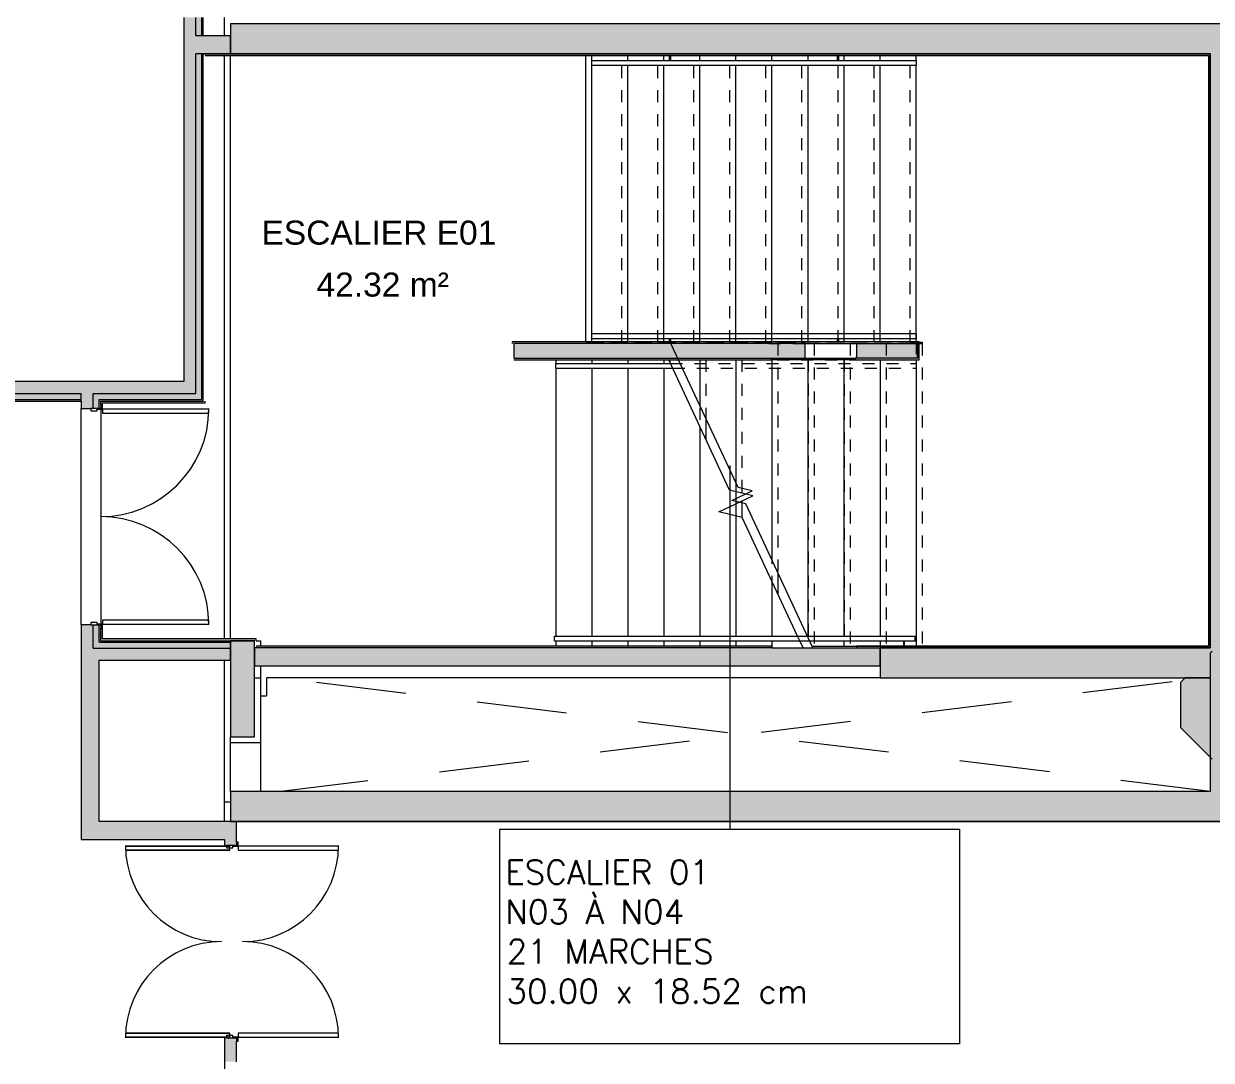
# Model space of a CAD drawing. Header units: metres. Extents: x -227.9 to -140, y 38 to 92.1.
# Drawn here: x -171.56 to -161.67, y 50.13 to 58.76 of the extents above; entities that cross this region are included whole.
import ezdxf

# ---------------------------------------------------------------- set-up
doc = ezdxf.new("R2010")
doc.units = ezdxf.units.M
for name, pattern in [('JIS_02_0.7', [1.35, 0.75, -0.6]), ('Overhead', [0.003969, 0.002381, -0.001587]), ('Overhead_2_', [0.003969, 0.002381, -0.001587])]:
    doc.linetypes.add(name, pattern=pattern)
for name, color, linetype, lineweight in [('A-AREA-IDEN', 7, 'Continuous', 9), ('A-DOOR', 7, 'Continuous', 5), ('A-FLOR', 7, 'Continuous', 5), ('A-FLOR-HRAL', 7, 'Continuous', 5), ('A-FLOR-HRAL-MBND', 7, 'Overhead', 5), ('A-WALL', 7, 'Continuous', 5), ('A-WALL-PATT', 7, 'Continuous', 13), ('I-WALL', 7, 'Continuous', 5), ('S-COLS', 7, 'Continuous', 5), ('S-STRS', 7, 'Continuous', 5), ('S-STRS-IDEN', 7, 'Continuous', 5), ('S-STRS-MBND', 7, 'Overhead', 5)]:
    doc.layers.add(name, color=color, linetype=linetype, lineweight=lineweight)
doc.layers.add('A-DETL', color=94, linetype='Continuous', lineweight=5, true_color=0x00a600)
doc.layers.add('A-DETL-MBND', color=9, linetype='Continuous', lineweight=5, true_color=0xc0c0c0)
doc.styles.add('Arial_1', font='arial.ttf', dxfattribs={"height": 0.2})
doc.styles.add('RomanS_B', font='', dxfattribs={"height": 0.2})
doc.styles.get('RomanS_B').set_extended_font_data('RomanS', bold=True)

msp = doc.modelspace()

# ---------------------------------------------------------------- hatches: boundary and pattern name
at = {"layer": 'A-WALL-PATT', "lineweight": 5, "true_color": 0xaaaaaa}
for points in [[(-161.6789, 58.5103), (-161.6789, 58.7603), (-169.8391, 58.7603), (-169.8391, 58.5103), (-161.8714, 58.5103)], [(-161.6789, 52.3648), (-161.4289, 52.3648), (-161.4289, 58.7603), (-161.6789, 58.7603), (-161.6789, 52.6045)], [(-161.6789, 53.3103), (-161.6789, 53.5603), (-164.4291, 53.5603), (-164.4291, 53.3103), (-161.8864, 53.3103)], [(-169.8391, 52.1146), (-161.4289, 52.1148), (-161.4289, 52.3648), (-169.8391, 52.3646)]]:
    msp.add_hatch(color=253, dxfattribs=at).paths.add_polyline_path(points)
at = {"layer": 'I-WALL', "true_color": 0xaaaaaa}
for points in [[(-170.1291, 55.6803), (-170.1291, 58.8135), (-170.2291, 58.8135), (-170.2291, 55.6803)], [(-170.0942, 58.5103), (-169.8389, 58.5103), (-169.8389, 58.6603), (-170.1291, 58.6603), (-170.1291, 58.5103)], [(-161.6939, 58.4953), (-161.6939, 58.5103), (-170.0661, 58.5103), (-170.0661, 58.4953), (-162.6937, 58.4953)], [(-161.6789, 53.5603), (-161.6789, 58.5103), (-161.6939, 58.5103), (-161.6939, 53.5603)], [(-164.103, 56.0953), (-164.103, 56.1103), (-167.4939, 56.1103), (-167.4939, 56.0953), (-164.118, 56.0953)], [(-165.9828, 55.9753), (-165.0519, 55.9753), (-165.0519, 56.0953), (-167.4789, 56.0953), (-167.4789, 55.9753), (-166.8051, 55.9753)], [(-164.118, 55.9753), (-164.118, 56.0953), (-164.625, 56.0953), (-164.625, 55.9753), (-164.3382, 55.9753)], [(-164.103, 55.9753), (-164.103, 56.0953), (-164.118, 56.0953), (-164.118, 55.9753)], [(-165.3291, 55.9603), (-165.3291, 55.9753), (-167.4789, 55.9753), (-167.4789, 55.9603), (-165.9828, 55.9603)], [(-164.6353, 55.9603), (-164.103, 55.9603), (-164.103, 55.9753), (-164.6353, 55.9753)], [(-170.9042, 55.6023), (-170.0511, 55.6023), (-170.0511, 55.6173), (-170.9042, 55.6173)], [(-169.8391, 53.6081), (-169.8391, 53.6211), (-170.9322, 53.6211), (-170.9322, 53.6081), (-170.0942, 53.6081)], [(-169.6241, 53.6211), (-169.6241, 53.6361), (-170.9192, 53.6361), (-170.9192, 53.6211), (-169.6391, 53.6211)], [(-169.8391, 53.4581), (-169.8391, 53.5581), (-171.0822, 53.5581), (-171.0822, 53.4581), (-170.0942, 53.4581)], [(-169.8391, 53.5581), (-169.8391, 53.6081), (-170.9822, 53.6081), (-170.9822, 53.5581), (-170.0942, 53.5581)], [(-165.0696, 53.4103), (-164.4291, 53.4103), (-164.4291, 53.5603), (-169.6391, 53.5603), (-169.6391, 53.4103), (-165.1605, 53.4103)], [(-165.5717, 53.5603), (-165.3294, 53.5603), (-165.3294, 53.5753), (-169.6241, 53.5753), (-169.6241, 53.5603), (-165.9828, 53.5603)], [(-161.6939, 53.5603), (-161.6939, 53.5753), (-164.6238, 53.5753), (-164.6238, 53.5603), (-162.6937, 53.5603)], [(-171.0822, 51.9643), (-170.9322, 51.9643), (-170.9322, 53.4581), (-171.0822, 53.4581), (-171.0822, 52.0687)], [(-169.7891, 51.9643), (-169.7891, 52.1143), (-170.9322, 52.1143), (-170.9322, 51.9643), (-169.8391, 51.9643)]]:
    msp.add_hatch(color=253, dxfattribs=at).paths.add_polyline_path(points)
h = msp.add_hatch(color=253, dxfattribs=at)
h.paths.add_polyline_path([(-170.0942, 55.6303), (-170.0791, 55.6303), (-170.0791, 58.5103), (-170.1291, 58.5103), (-170.1291, 55.6303)])
h.paths.add_polyline_path([(-170.0791, 58.6603), (-170.0791, 58.8135), (-170.1291, 58.8135), (-170.1291, 58.6603), (-170.0942, 58.6603)])
h = msp.add_hatch(color=253, dxfattribs=at)
h.paths.add_polyline_path([(-170.0791, 55.6173), (-170.0661, 55.6173), (-170.0661, 58.5103), (-170.0791, 58.5103), (-170.0791, 55.6303)])
h.paths.add_polyline_path([(-170.0661, 58.6603), (-170.0661, 58.8135), (-170.0791, 58.8135), (-170.0791, 58.6603)])
h = msp.add_hatch(color=253, dxfattribs=at)
h.paths.add_polyline_path([(-170.0791, 55.6173), (-170.0791, 55.6303), (-170.9322, 55.6303), (-170.9322, 55.6173), (-170.0942, 55.6173)])
h.paths.add_polyline_path([(-172.3898, 55.6173), (-171.0822, 55.6173), (-171.0822, 55.6303), (-172.4068, 55.6303), (-172.4068, 55.6988), (-172.4198, 55.6988), (-172.4198, 55.6173)])
h.paths.add_polyline_path([(-174.0198, 55.6173), (-174.0198, 55.6988), (-174.0328, 55.6988), (-174.0328, 55.6303), (-176.088, 55.6303), (-176.088, 55.6173), (-174.0498, 55.6173)])
h = msp.add_hatch(color=253, dxfattribs=at)
h.paths.add_polyline_path([(-170.2291, 55.6803), (-170.2291, 55.7803), (-172.4198, 55.7803), (-172.4198, 55.6988), (-172.3568, 55.6988), (-172.3568, 55.6803), (-170.9165, 55.6803)])
h.paths.add_polyline_path([(-174.0828, 55.6803), (-174.0828, 55.6988), (-174.0198, 55.6998), (-174.0198, 55.7803), (-176.062, 55.7803), (-176.062, 55.6803), (-175.8502, 55.6803)])
h = msp.add_hatch(color=253, dxfattribs=at)
h.paths.add_polyline_path([(-170.1291, 55.6303), (-170.1291, 55.6803), (-170.9822, 55.6803), (-170.9822, 55.6303), (-170.2291, 55.6303)])
h.paths.add_polyline_path([(-171.7388, 55.6303), (-171.0822, 55.6303), (-171.0822, 55.6803), (-172.3568, 55.6803), (-172.3568, 55.6988), (-172.4068, 55.6988), (-172.4068, 55.6303)])
h.paths.add_polyline_path([(-174.0328, 55.6303), (-174.0328, 55.6988), (-174.0828, 55.6988), (-174.0828, 55.6803), (-176.062, 55.6803), (-176.062, 55.6303), (-175.8502, 55.6303)])
h = msp.add_hatch(color=253, dxfattribs=at)
h.paths.add_polyline_path([(-171.0822, 53.5581), (-170.9822, 53.5581), (-170.9822, 53.7543), (-171.0822, 53.7543), (-171.0822, 53.6211)])
h.paths.add_polyline_path([(-171.0822, 55.5543), (-170.9822, 55.5543), (-170.9822, 55.6803), (-171.0822, 55.6803), (-171.0822, 55.6173)])
h = msp.add_hatch(color=253, dxfattribs=at)
h.paths.add_polyline_path([(-170.9822, 53.6081), (-170.9322, 53.6081), (-170.9322, 53.7543), (-170.9822, 53.7543), (-170.9822, 53.6211)])
h.paths.add_polyline_path([(-170.9492, 55.5543), (-170.9322, 55.5543), (-170.9322, 55.6303), (-170.9822, 55.6303), (-170.9822, 55.5543)])
h = msp.add_hatch(color=253, dxfattribs=at)
h.paths.add_polyline_path([(-170.9192, 53.6211), (-170.9192, 53.7543), (-170.9322, 53.7543), (-170.9322, 53.6211)])
h.paths.add_polyline_path([(-170.9192, 55.5543), (-170.9192, 55.6173), (-170.9322, 55.6173), (-170.9322, 55.5543)])
h = msp.add_hatch(color=253, dxfattribs=at)
h.paths.add_polyline_path([(-170.9192, 53.6361), (-170.9042, 53.6361), (-170.9042, 53.7543), (-170.9067, 53.7543), (-170.9067, 53.7243), (-170.9192, 53.7243)])
h.paths.add_polyline_path([(-170.9042, 55.5543), (-170.9042, 55.6173), (-170.9192, 55.6173), (-170.9192, 55.5843), (-170.9067, 55.5843), (-170.9067, 55.5543)])
h = msp.add_hatch(color=253, dxfattribs=at)
h.paths.add_polyline_path([(-169.8391, 50.1135), (-169.7891, 50.1135), (-169.7891, 50.3139), (-169.8891, 50.3139), (-169.8891, 50.1135)])
h.paths.add_polyline_path([(-169.8191, 51.9139), (-169.7891, 51.9139), (-169.7891, 51.9643), (-169.8891, 51.9643), (-169.8891, 51.9139), (-169.8391, 51.9139)])
at = {"layer": 'S-COLS', "true_color": 0x808080}
for points in [[(-169.6391, 52.8211), (-169.6391, 53.6211), (-169.8391, 53.6211), (-169.8391, 52.8211)], [(-161.2891, 52.6348), (-161.0254, 52.8984), (-161.0253, 53.2712), (-161.0644, 53.3103), (-161.5539, 53.3103), (-161.5539, 53.5349), (-161.6616, 53.535), (-161.6789, 53.5177), (-161.6789, 53.3103), (-161.8864, 53.3103), (-161.9253, 53.2715), (-161.9254, 52.8987), (-161.6619, 52.635)]]:
    msp.add_hatch(color=8, dxfattribs=at).paths.add_polyline_path(points)

# ---------------------------------------------------------------- linework, layer by layer
at = {"layer": 'A-DETL', "color": 7, "linetype": 'JIS_02_0.7'}
for p, q in [((-161.6789, 52.3648), (-169.4391, 53.3103)), ((-169.4391, 52.3646), (-161.888, 53.2933))]:
    msp.add_line(p, q, dxfattribs=at)
at = {"layer": 'A-DETL-MBND', "lineweight": 9}
for p, q in [((-169.8391, 53.6361), (-169.8391, 58.4953)), ((-169.6241, 53.6211), (-169.5891, 53.6211)), ((-169.5891, 53.6211), (-169.5891, 53.5753)), ((-169.5891, 53.4103), (-169.5891, 53.1961)), ((-169.5891, 53.4103), (-169.5891, 53.3106)), ((-169.6391, 53.3107), (-169.5891, 53.3106)), ((-164.4291, 53.3103), (-169.5391, 53.3103)), ((-169.5391, 53.3103), (-169.5391, 53.1612)), ((-169.5891, 53.1961), (-169.5891, 53.1612)), ((-169.5891, 53.1612), (-169.5391, 53.1612)), ((-169.5891, 53.1612), (-169.5891, 53.1388)), ((-169.5891, 53.1388), (-169.5891, 52.7711)), ((-169.8391, 52.7711), (-169.8391, 52.8211)), ((-169.5891, 52.7711), (-169.8391, 52.7711)), ((-169.8391, 52.3646), (-169.8391, 52.7711)), ((-169.5891, 52.7711), (-169.5891, 52.3646))]:
    msp.add_line(p, q, dxfattribs=at)
at = {"layer": 'A-DETL-MBND'}
msp.add_line((-169.8891, 52.2773), (-169.8391, 52.2773), dxfattribs=at)
at = {"layer": 'A-DOOR', "color": 9, "true_color": 0xc0c0c0}
for p, q in [((-170.9192, 55.5543), (-171.0017, 55.5543)), ((-171.0017, 55.5543), (-171.0017, 55.5368)), ((-171.0017, 55.5368), (-170.9492, 55.5368)), ((-170.9492, 55.5368), (-170.9492, 55.5493)), ((-170.9492, 55.5493), (-170.9067, 55.5493)), ((-170.9067, 55.5843), (-170.9192, 55.5843)), ((-170.9192, 55.5843), (-170.9192, 55.5543)), ((-170.9067, 55.5493), (-170.9067, 55.5843)), ((-170.0192, 55.5493), (-170.9067, 55.5493)), ((-170.9067, 55.5493), (-170.9067, 55.5168)), ((-170.9067, 55.5168), (-170.0192, 55.5168)), ((-170.0192, 55.5168), (-170.0192, 55.5493)), ((-170.9492, 53.7718), (-171.0017, 53.7718)), ((-171.0017, 53.7718), (-171.0017, 53.7543)), ((-171.0017, 53.7543), (-170.9192, 53.7543)), ((-170.9492, 53.7593), (-170.9492, 53.7718)), ((-170.9067, 53.7593), (-170.9492, 53.7593)), ((-170.9192, 53.7543), (-170.9192, 53.7243)), ((-170.9192, 53.7243), (-170.9067, 53.7243)), ((-170.0192, 53.7918), (-170.9067, 53.7918)), ((-170.9067, 53.7918), (-170.9067, 53.7593)), ((-170.9067, 53.7593), (-170.0192, 53.7593)), ((-170.9067, 53.7243), (-170.9067, 53.7593)), ((-170.0192, 53.7593), (-170.0192, 53.7918)), ((-169.7766, 51.9439), (-169.7891, 51.9439)), ((-169.7891, 51.9439), (-169.7891, 51.9139)), ((-169.7766, 51.9089), (-169.7766, 51.9439)), ((-169.7891, 51.9139), (-169.8716, 51.9139)), ((-169.8716, 51.9139), (-169.8716, 51.8964)), ((-169.8716, 51.8964), (-169.8191, 51.8964)), ((-169.8191, 51.8964), (-169.8191, 51.9089)), ((-169.8191, 51.9089), (-169.7766, 51.9089)), ((-169.8191, 50.3314), (-169.8716, 50.3314)), ((-169.8716, 50.3314), (-169.8716, 50.3139)), ((-169.8716, 50.3139), (-169.7891, 50.3139)), ((-169.8191, 50.3189), (-169.8191, 50.3314)), ((-169.7766, 50.3189), (-169.8191, 50.3189)), ((-169.7891, 50.3139), (-169.7891, 50.2839)), ((-169.7891, 50.2839), (-169.7766, 50.2839)), ((-169.7766, 50.2839), (-169.7766, 50.3189))]:
    msp.add_line(p, q, dxfattribs=at)
at = {"layer": 'A-DOOR'}
for p, q in [((-170.9067, 55.5493), (-170.9067, 55.5168)), ((-170.0192, 55.5493), (-170.9067, 55.5493)), ((-170.9067, 55.5168), (-170.0192, 55.5168)), ((-170.0192, 55.5168), (-170.0192, 55.5493)), ((-170.9067, 53.7918), (-170.9067, 53.7593)), ((-170.0192, 53.7918), (-170.9067, 53.7918)), ((-170.9067, 53.7593), (-170.0192, 53.7593)), ((-170.0192, 53.7593), (-170.0192, 53.7918)), ((-169.8441, 51.9089), (-170.7141, 51.9089)), ((-170.7141, 51.9089), (-170.7141, 51.8764)), ((-170.7141, 51.9089), (-169.8441, 51.9089)), ((-170.7141, 51.8764), (-169.8441, 51.8764)), ((-169.8441, 51.8764), (-170.7141, 51.8764)), ((-169.8441, 51.8764), (-169.8441, 51.9089)), ((-168.9391, 51.9089), (-169.7766, 51.9089)), ((-169.7766, 51.9089), (-169.7766, 51.8764)), ((-169.7766, 51.9089), (-169.7766, 51.8764)), ((-168.9391, 51.9089), (-169.7766, 51.9089)), ((-169.7766, 51.8764), (-168.9391, 51.8764)), ((-169.7766, 51.8764), (-168.9391, 51.8764)), ((-168.9391, 51.8764), (-168.9391, 51.9089)), ((-168.9391, 51.8764), (-168.9391, 51.9089)), ((-169.8441, 50.3514), (-170.7141, 50.3514)), ((-170.7141, 50.3514), (-170.7141, 50.3189)), ((-170.7141, 50.3514), (-169.8441, 50.3514)), ((-169.8441, 50.3189), (-169.8441, 50.3514)), ((-168.9391, 50.3514), (-169.7766, 50.3514)), ((-169.7766, 50.3514), (-169.7766, 50.3189)), ((-169.7766, 50.3514), (-169.7766, 50.3189)), ((-168.9391, 50.3514), (-169.7766, 50.3514)), ((-168.9391, 50.3189), (-168.9391, 50.3514)), ((-168.9391, 50.3189), (-168.9391, 50.3514)), ((-170.7141, 50.3189), (-169.8441, 50.3189)), ((-169.8441, 50.3189), (-170.7141, 50.3189)), ((-169.7766, 50.3189), (-168.9391, 50.3189)), ((-169.7766, 50.3189), (-168.9391, 50.3189))]:
    msp.add_line(p, q, dxfattribs=at)
for centre, radius, start, end in [((-170.9192, 55.5543), 0.9, 270, 0), ((-170.9192, 53.7543), 0.9, 0, 90), ((-169.9141, 51.9139), 0.8, 180, 270), ((-169.7391, 51.9139), 0.8, 270, 0), ((-169.9141, 50.3139), 0.8, 90, 180), ((-169.7391, 50.3139), 0.8, 0, 90)]:
    msp.add_arc(centre, radius, start, end, dxfattribs=at)
at = {"layer": 'A-FLOR', "lineweight": 9}
for p, q in [((-169.8891, 58.6603), (-169.8891, 58.8135)), ((-169.8891, 53.6361), (-169.8891, 58.4953)), ((-166.8791, 56.1103), (-166.8791, 58.4953)), ((-169.8891, 52.1143), (-169.8891, 53.4581))]:
    msp.add_line(p, q, dxfattribs=at)
at = {"layer": 'A-FLOR'}
msp.add_line((-161.4289, 52.1146), (-169.7891, 52.1146), dxfattribs=at)
at = {"layer": 'A-FLOR-HRAL', "color": 9, "true_color": 0xc0c0c0}
for p, q in [((-166.8291, 58.4553), (-164.1291, 58.4553)), ((-166.8291, 58.4153), (-166.8291, 58.4553)), ((-164.1291, 58.4553), (-164.1291, 58.4153)), ((-166.8291, 58.4153), (-164.1291, 58.4153)), ((-166.8289, 56.1362), (-166.8289, 56.1762)), ((-164.1291, 56.1762), (-166.8289, 56.1762)), ((-164.1291, 56.1362), (-166.8289, 56.1362)), ((-164.1291, 56.1762), (-164.1291, 56.1362)), ((-167.1291, 55.9303), (-166.1747, 55.9303)), ((-167.1291, 55.8903), (-167.1291, 55.9303)), ((-167.1291, 55.8903), (-166.1561, 55.8903)), ((-166.1561, 55.8903), (-166.1747, 55.9303)), ((-167.1394, 53.6595), (-165.1158, 53.6595)), ((-167.1394, 53.6195), (-167.1394, 53.6595)), ((-167.1394, 53.6195), (-165.0972, 53.6195)), ((-165.0972, 53.6195), (-165.1158, 53.6595)), ((-165.0336, 53.6592), (-164.1294, 53.6592)), ((-165.015, 53.6192), (-164.1294, 53.6192)), ((-164.1294, 53.6592), (-164.1294, 53.6192))]:
    msp.add_line(p, q, dxfattribs=at)
at = {"layer": 'A-FLOR-HRAL'}
for p, q in [((-166.1831, 58.4553), (-166.1831, 58.4953)), ((-166.1751, 58.4953), (-166.1751, 58.4553)), ((-164.7831, 58.4553), (-164.7831, 58.4953)), ((-164.7751, 58.4953), (-164.7751, 58.4553)), ((-166.183, 56.1103), (-166.183, 56.1362)), ((-166.175, 56.1362), (-166.175, 56.1103)), ((-164.783, 56.1103), (-164.783, 56.1362)), ((-164.775, 56.1362), (-164.775, 56.1103)), ((-164.2334, 53.6192), (-164.2334, 53.5792)), ((-164.2254, 53.5792), (-164.2254, 53.6192)), ((-164.2254, 53.5792), (-164.2334, 53.5792))]:
    msp.add_line(p, q, dxfattribs=at)
at = {"layer": 'A-FLOR-HRAL-MBND'}
for p, q in [((-166.1747, 55.9303), (-164.1291, 55.9303)), ((-166.1561, 55.8903), (-164.1291, 55.8903)), ((-164.1291, 55.9303), (-164.1291, 55.8903)), ((-165.1158, 53.6595), (-164.1394, 53.6595)), ((-165.0972, 53.6195), (-164.1394, 53.6195)), ((-164.1394, 53.6595), (-164.1394, 53.6195))]:
    msp.add_line(p, q, dxfattribs=at)
at = {"layer": 'A-WALL'}
for p, q in [((-170.1291, 58.6603), (-170.1291, 58.8135)), ((-170.0791, 58.6603), (-170.0791, 58.8135)), ((-170.0661, 58.6603), (-170.1291, 58.6603)), ((-170.1291, 55.6803), (-170.1291, 58.5103)), ((-170.0661, 58.5103), (-170.1291, 58.5103)), ((-170.0791, 55.6303), (-170.0791, 58.5103)), ((-165.0519, 56.0953), (-167.4789, 56.0953)), ((-167.4789, 56.0953), (-167.4789, 55.9753)), ((-164.118, 55.9753), (-164.118, 56.0953)), ((-167.4789, 55.9753), (-165.3291, 55.9753)), ((-172.4068, 55.6303), (-171.0822, 55.6303)), ((-172.3568, 55.6803), (-171.0822, 55.6803)), ((-171.0822, 55.6173), (-171.0822, 55.6803)), ((-170.9822, 55.5543), (-170.9822, 55.6803)), ((-170.9822, 55.6803), (-170.1291, 55.6803)), ((-170.9322, 55.5543), (-170.9322, 55.6303)), ((-170.9322, 55.6303), (-170.0791, 55.6303)), ((-170.9192, 55.5843), (-170.9192, 55.6173)), ((-170.9822, 53.5581), (-170.9822, 53.7543)), ((-170.9322, 53.6081), (-170.9322, 53.7543)), ((-170.9192, 53.6361), (-170.9192, 53.7243)), ((-170.9822, 53.5581), (-169.8391, 53.5581)), ((-170.9322, 53.6081), (-169.8391, 53.6081))]:
    msp.add_line(p, q, dxfattribs=at)
at = {"layer": 'A-WALL', "lineweight": 15}
for p, q in [((-161.6789, 58.7603), (-169.8391, 58.7603)), ((-169.8391, 58.7603), (-169.8391, 58.5103)), ((-161.4289, 58.7603), (-161.6789, 58.7603)), ((-169.8391, 58.5103), (-161.6789, 58.5103)), ((-161.6789, 58.5103), (-161.6789, 53.5603)), ((-161.6789, 53.5603), (-164.4291, 53.5603)), ((-164.4291, 53.5603), (-164.4291, 53.3103)), ((-164.4291, 53.3103), (-161.8864, 53.3103)), ((-161.6789, 53.3103), (-161.6789, 52.3648)), ((-161.6789, 52.3648), (-169.8391, 52.3646)), ((-169.8391, 52.3646), (-169.8391, 52.1146)), ((-169.8391, 52.1146), (-161.4289, 52.1148))]:
    msp.add_line(p, q, dxfattribs=at)
at = {"layer": 'A-WALL', "lineweight": 9}
msp.add_line((-161.8864, 53.3103), (-161.6789, 53.3103), dxfattribs=at)
at = {"layer": 'I-WALL', "lineweight": 13}
for p, q in [((-170.2291, 58.8135), (-170.2291, 55.7803)), ((-170.0661, 58.6603), (-170.0661, 58.8135)), ((-169.8389, 58.6603), (-170.0661, 58.6603)), ((-169.8389, 58.5103), (-169.8389, 58.6603)), ((-170.0661, 55.6173), (-170.0661, 58.5103)), ((-170.0661, 58.5103), (-169.8389, 58.5103)), ((-161.6789, 58.5103), (-170.0661, 58.5103)), ((-170.0511, 58.4953), (-161.6939, 58.4953)), ((-161.6939, 58.4953), (-161.6939, 53.5753)), ((-161.6789, 53.5603), (-161.6789, 58.5103)), ((-164.103, 56.1103), (-167.4939, 56.1103)), ((-167.4939, 56.1103), (-167.4939, 56.0953)), ((-165.0519, 55.9753), (-165.0519, 56.0953)), ((-165.0519, 56.0953), (-164.118, 56.0953)), ((-164.625, 56.0953), (-164.625, 55.9753)), ((-164.103, 55.9603), (-164.103, 56.1103)), ((-167.4789, 55.9603), (-165.3291, 55.9603)), ((-165.3291, 55.9753), (-165.0519, 55.9753)), ((-165.3291, 55.9603), (-165.3291, 55.9753)), ((-164.118, 55.9753), (-164.6353, 55.9753)), ((-164.6353, 55.9753), (-164.6353, 55.9603)), ((-164.6353, 55.9603), (-164.103, 55.9603)), ((-170.2291, 55.7803), (-172.4198, 55.7803)), ((-172.3898, 55.6173), (-171.0822, 55.6173)), ((-171.0822, 55.6173), (-171.0822, 55.5543)), ((-170.9192, 55.6173), (-170.0661, 55.6173)), ((-170.9042, 55.5543), (-170.9042, 55.6023)), ((-170.9042, 55.6023), (-170.0511, 55.6023)), ((-170.0511, 55.6023), (-170.0511, 55.6173)), ((-171.0822, 55.5543), (-171.0017, 55.5543)), ((-170.9067, 55.5543), (-170.9042, 55.5543)), ((-171.0017, 53.7543), (-171.0822, 53.7543)), ((-171.0822, 53.7543), (-171.0822, 51.9643)), ((-170.9042, 53.7543), (-170.9067, 53.7543)), ((-170.9042, 53.6361), (-170.9042, 53.7543)), ((-170.9192, 53.6211), (-170.9192, 53.6361)), ((-170.9192, 53.6211), (-169.6391, 53.6211)), ((-169.6241, 53.6361), (-170.9042, 53.6361)), ((-169.8391, 53.4581), (-169.8391, 53.6211)), ((-169.6241, 53.6211), (-169.6241, 53.6361)), ((-165.3291, 53.5603), (-169.6391, 53.5603)), ((-169.6391, 53.5603), (-169.6391, 53.4103)), ((-165.3294, 53.5753), (-169.6241, 53.5753)), ((-165.3294, 53.5603), (-165.3294, 53.5753)), ((-164.9875, 53.5603), (-161.6789, 53.5603)), ((-161.6939, 53.5753), (-164.6238, 53.5753)), ((-164.6238, 53.5753), (-164.6238, 53.5603)), ((-164.4291, 53.4103), (-164.4291, 53.5603)), ((-170.9322, 53.4581), (-169.8391, 53.4581)), ((-170.9322, 52.1143), (-170.9322, 53.4581)), ((-169.6391, 53.4103), (-164.4291, 53.4103)), ((-169.7891, 52.1143), (-170.9322, 52.1143)), ((-169.7891, 51.9439), (-169.7891, 52.1143)), ((-171.0822, 51.9643), (-169.8891, 51.9643)), ((-169.8891, 51.9643), (-169.8891, 51.9139)), ((-169.8891, 51.9139), (-169.8716, 51.9139)), ((-169.8891, 50.3139), (-169.8891, 49.9505)), ((-169.8716, 50.3139), (-169.8891, 50.3139)), ((-169.7891, 50.1135), (-169.7891, 50.2839))]:
    msp.add_line(p, q, dxfattribs=at)
at = {"layer": 'I-WALL'}
for p, q in [((-164.6353, 55.9603), (-165.3291, 55.9603)), ((-165.0519, 55.9753), (-164.6353, 55.9753)), ((-171.0822, 53.7543), (-171.0822, 55.5543)), ((-170.9192, 55.5493), (-170.9192, 53.7593)), ((-164.9945, 53.5753), (-164.6238, 53.5753))]:
    msp.add_line(p, q, dxfattribs=at)
at = {"layer": 'S-COLS', "color": 8, "lineweight": 15, "true_color": 0x7f7f7f}
for p, q in [((-169.8391, 53.6211), (-169.8391, 52.8211)), ((-169.6391, 53.6211), (-169.8391, 53.6211)), ((-169.6391, 52.8211), (-169.6391, 53.6211)), ((-161.6616, 53.535), (-161.6789, 53.5177)), ((-161.9253, 53.2715), (-161.9254, 52.8987)), ((-161.8864, 53.3103), (-161.9253, 53.2715)), ((-169.8391, 52.8211), (-169.6391, 52.8211)), ((-161.9254, 52.8987), (-161.6619, 52.635))]:
    msp.add_line(p, q, dxfattribs=at)
at = {"layer": 'S-COLS', "color": 8, "lineweight": 18, "true_color": 0x7f7f7f}
for p, q in [((-161.6789, 53.5177), (-161.6789, 53.3103)), ((-161.6789, 53.3103), (-161.8864, 53.3103))]:
    msp.add_line(p, q, dxfattribs=at)
at = {"layer": 'S-STRS'}
for p, q in [((-166.8291, 58.4553), (-166.8291, 58.4953)), ((-166.5291, 58.4553), (-166.5291, 58.4953)), ((-166.2291, 58.4553), (-166.2291, 58.4953)), ((-165.9291, 58.4553), (-165.9291, 58.4953)), ((-165.6291, 58.4553), (-165.6291, 58.4953)), ((-165.3291, 58.4553), (-165.3291, 58.4953)), ((-165.0291, 58.4553), (-165.0291, 58.4953)), ((-164.7291, 58.4553), (-164.7291, 58.4953)), ((-164.4291, 58.4553), (-164.4291, 58.4953)), ((-164.1291, 58.4553), (-164.1291, 58.4953)), ((-166.8291, 56.1112), (-166.8291, 58.4153)), ((-166.5291, 56.1762), (-166.5291, 58.4153)), ((-166.2291, 56.1762), (-166.2291, 58.4153)), ((-165.9291, 56.1762), (-165.9291, 58.4153)), ((-165.6291, 56.1762), (-165.6291, 58.4153)), ((-165.3291, 56.1762), (-165.3291, 58.4153)), ((-165.0291, 56.1762), (-165.0291, 58.4153)), ((-164.7291, 56.1762), (-164.7291, 58.4153)), ((-164.4291, 56.1762), (-164.4291, 58.4153)), ((-164.1291, 56.1762), (-164.1291, 58.4153)), ((-166.5291, 56.1112), (-166.8291, 56.1112)), ((-166.5291, 56.1112), (-166.5291, 56.1362)), ((-166.2291, 56.1112), (-166.5291, 56.1112)), ((-166.2291, 56.1112), (-166.2291, 56.1362)), ((-166.1829, 56.1112), (-166.2291, 56.1112)), ((-165.9291, 56.1112), (-166.1753, 56.1112)), ((-165.9291, 56.1112), (-165.9291, 56.1362)), ((-165.6291, 56.1112), (-165.9291, 56.1112)), ((-165.6291, 56.1112), (-165.6291, 56.1362)), ((-165.3291, 56.1112), (-165.6291, 56.1112)), ((-165.3291, 56.1112), (-165.3291, 56.1362)), ((-165.0291, 56.1112), (-165.3291, 56.1112)), ((-165.0291, 56.1112), (-165.0291, 56.1362)), ((-164.7829, 56.1112), (-165.0291, 56.1112)), ((-164.7291, 56.1112), (-164.7753, 56.1112)), ((-164.7291, 56.1112), (-164.7291, 56.1362)), ((-164.4291, 56.1112), (-164.7291, 56.1112)), ((-164.4291, 56.1112), (-164.4291, 56.1362)), ((-164.1291, 56.1112), (-164.4291, 56.1112)), ((-164.1291, 56.1112), (-164.1291, 56.1362)), ((-167.1291, 55.9603), (-167.1291, 55.9303)), ((-167.1291, 55.8903), (-167.1291, 53.6595)), ((-166.8291, 55.9603), (-166.8291, 55.9303)), ((-166.8291, 55.8903), (-166.8291, 53.6595)), ((-166.5291, 55.9603), (-166.5291, 55.9303)), ((-166.5291, 55.8903), (-166.5291, 53.6595)), ((-166.2291, 55.9603), (-166.2291, 55.9303)), ((-166.2291, 55.8903), (-166.2291, 53.6595)), ((-165.9294, 55.9603), (-165.9294, 55.5802)), ((-165.6294, 55.9603), (-165.6294, 54.9368)), ((-165.3294, 55.9603), (-165.3294, 54.2935)), ((-165.0294, 55.9603), (-165.0294, 53.6592)), ((-164.7294, 55.9603), (-164.7294, 53.6592)), ((-164.4294, 55.9603), (-164.4294, 53.6592)), ((-164.1294, 55.9603), (-164.1294, 53.6592)), ((-165.9291, 55.4036), (-165.9291, 53.6595)), ((-165.6291, 54.8607), (-165.6291, 54.7603)), ((-165.6291, 54.6598), (-165.6291, 53.6595)), ((-165.3291, 54.1169), (-165.3291, 53.6595)), ((-167.1291, 53.6195), (-167.1291, 53.5753)), ((-166.8291, 53.6195), (-166.8291, 53.5753)), ((-166.5291, 53.6195), (-166.5291, 53.5753)), ((-166.2291, 53.6195), (-166.2291, 53.5753)), ((-165.9291, 53.6195), (-165.9291, 53.5753)), ((-165.6291, 53.6195), (-165.6291, 53.5753)), ((-165.3291, 53.6195), (-165.3291, 53.5603)), ((-164.7294, 53.6192), (-164.7294, 53.5762)), ((-164.4294, 53.6192), (-164.4294, 53.5762)), ((-164.1294, 53.6192), (-164.1294, 53.5762)), ((-165.3291, 53.5603), (-165.0696, 53.5603)), ((-164.9949, 53.5762), (-164.7294, 53.5762)), ((-164.7294, 53.5762), (-164.4294, 53.5762)), ((-164.4294, 53.5762), (-164.1294, 53.5762)), ((-164.1294, 53.5762), (-161.6939, 53.5762))]:
    msp.add_line(p, q, dxfattribs=at)
at = {"layer": 'S-STRS', "linetype": 'Overhead'}
for p, q in [((-166.5291, 58.4553), (-166.5291, 58.4953)), ((-166.2291, 58.4553), (-166.2291, 58.4953)), ((-165.9291, 58.4553), (-165.9291, 58.4953)), ((-165.6291, 58.4553), (-165.6291, 58.4953)), ((-165.3291, 58.4553), (-165.3291, 58.4953)), ((-165.0291, 58.4553), (-165.0291, 58.4953)), ((-164.7291, 58.4553), (-164.7291, 58.4953)), ((-164.4291, 58.4553), (-164.4291, 58.4953)), ((-164.1291, 58.4553), (-164.1291, 58.4953)), ((-166.5291, 56.1762), (-166.5291, 58.4153)), ((-166.2291, 56.1762), (-166.2291, 58.4153)), ((-165.9291, 56.1762), (-165.9291, 58.4153)), ((-165.6291, 56.1762), (-165.6291, 58.4153)), ((-165.3291, 56.1762), (-165.3291, 58.4153)), ((-165.0291, 56.1762), (-165.0291, 58.4153)), ((-164.7291, 56.1762), (-164.7291, 58.4153)), ((-164.4291, 56.1762), (-164.4291, 58.4153)), ((-164.1291, 56.1762), (-164.1291, 58.4153)), ((-166.5291, 56.1112), (-166.5291, 56.1362)), ((-166.2291, 56.1112), (-166.2291, 56.1362)), ((-165.9291, 56.1112), (-165.9291, 56.1362)), ((-165.6291, 56.1112), (-165.6291, 56.1362)), ((-165.3291, 56.1112), (-165.3291, 56.1362)), ((-165.0291, 56.1112), (-165.0291, 56.1362)), ((-164.7291, 56.1112), (-164.7291, 56.1362)), ((-164.4291, 56.1112), (-164.4291, 56.1362)), ((-164.1291, 56.1112), (-164.1291, 56.1362)), ((-167.1291, 55.9603), (-167.1291, 55.9303)), ((-167.1291, 55.8903), (-167.1291, 53.6595)), ((-166.8291, 55.9603), (-166.8291, 55.9303)), ((-166.8291, 55.8903), (-166.8291, 53.6595)), ((-166.5291, 55.9603), (-166.5291, 55.9303)), ((-166.5291, 55.8903), (-166.5291, 53.6595)), ((-166.2291, 55.9603), (-166.2291, 55.9303)), ((-166.2291, 55.8903), (-166.2291, 53.6595)), ((-165.9294, 55.9603), (-165.9294, 55.5802)), ((-165.6294, 55.9603), (-165.6294, 54.9368)), ((-165.3294, 55.9603), (-165.3294, 54.2935)), ((-165.0294, 55.9603), (-165.0294, 53.6592)), ((-164.7294, 55.9603), (-164.7294, 53.6592)), ((-164.4294, 55.9603), (-164.4294, 53.6592)), ((-164.1294, 55.9603), (-164.1294, 53.6592)), ((-165.9291, 55.4036), (-165.9291, 53.6595)), ((-165.6291, 54.8607), (-165.6291, 54.7603)), ((-165.6291, 54.6598), (-165.6291, 53.6595)), ((-165.3291, 54.1169), (-165.3291, 53.6595)), ((-167.1291, 53.6195), (-167.1291, 53.5753)), ((-166.8291, 53.6195), (-166.8291, 53.5753)), ((-166.5291, 53.6195), (-166.5291, 53.5753)), ((-166.2291, 53.6195), (-166.2291, 53.5753)), ((-165.9291, 53.6195), (-165.9291, 53.5753)), ((-165.6291, 53.6195), (-165.6291, 53.5753)), ((-165.3291, 53.6195), (-165.3291, 53.5603)), ((-164.7294, 53.6192), (-164.7294, 53.5762)), ((-164.4294, 53.6192), (-164.4294, 53.5762)), ((-164.1294, 53.6192), (-164.1294, 53.5762))]:
    msp.add_line(p, q, dxfattribs=at)
at = {"layer": 'S-STRS', "linetype": 'Overhead_2_', "lineweight": 9}
for p, q in [((-166.1791, 55.9603), (-166.1791, 55.9398)), ((-165.8791, 55.4724), (-165.8791, 55.2964)), ((-165.5791, 54.8893), (-165.5791, 54.8486)), ((-165.5791, 54.7688), (-165.5791, 54.6477)), ((-165.2791, 54.1857), (-165.2791, 54.0097))]:
    msp.add_line(p, q, dxfattribs=at)
at = {"layer": 'S-STRS', "lineweight": 9}
for p, q in [((-166.1791, 55.9603), (-166.1791, 55.9398)), ((-165.8791, 55.4724), (-165.8791, 55.2964)), ((-165.5791, 54.8893), (-165.5791, 54.8486)), ((-165.5791, 54.7688), (-165.5791, 54.6477)), ((-165.2791, 54.1857), (-165.2791, 54.0097)), ((-165.0696, 53.5603), (-164.9875, 53.5603))]:
    msp.add_line(p, q, dxfattribs=at)
at = {"layer": 'S-STRS-IDEN', "lineweight": 9}
for p, q in [((-165.681, 55.0802), (-165.681, 52.0501)), ((-167.5959, 50.2633), (-167.5959, 52.0501)), ((-167.5959, 52.0501), (-163.7661, 52.0501)), ((-163.7661, 52.0501), (-163.7661, 50.2633)), ((-163.7661, 50.2633), (-167.5959, 50.2633))]:
    msp.add_line(p, q, dxfattribs=at)
at = {"layer": 'S-STRS-MBND', "linetype": 'Overhead_2_', "lineweight": 9}
for p, q in [((-166.8791, 56.1078), (-166.8791, 58.5103)), ((-164.1791, 58.5103), (-166.8791, 58.5103)), ((-166.5791, 56.1078), (-166.5791, 58.5103)), ((-166.5791, 56.1078), (-166.5791, 58.5103)), ((-166.2791, 56.1078), (-166.2791, 58.5103)), ((-166.2791, 56.1078), (-166.2791, 58.5103)), ((-165.9791, 56.1078), (-165.9791, 58.5103)), ((-165.9791, 56.1078), (-165.9791, 58.5103)), ((-165.6791, 56.1078), (-165.6791, 58.5103)), ((-165.6791, 56.1078), (-165.6791, 58.5103)), ((-165.3791, 56.1078), (-165.3791, 58.5103)), ((-165.3791, 56.1078), (-165.3791, 58.5103)), ((-165.0791, 56.1078), (-165.0791, 58.5103)), ((-165.0791, 56.1078), (-165.0791, 58.5103)), ((-164.7791, 56.1078), (-164.7791, 58.5103)), ((-164.7791, 56.1078), (-164.7791, 58.5103)), ((-164.4791, 56.1078), (-164.4791, 58.5103)), ((-164.4791, 56.1078), (-164.4791, 58.5103)), ((-161.6789, 58.5103), (-164.1791, 58.5103)), ((-164.1791, 56.1078), (-164.1791, 58.5103)), ((-164.1791, 56.1078), (-164.1791, 58.5103)), ((-161.6789, 53.5603), (-161.6789, 58.5103)), ((-164.1791, 56.1078), (-166.8791, 56.1078)), ((-165.3547, 56.0978), (-164.0791, 56.0978)), ((-165.2791, 56.0978), (-165.2791, 54.1857)), ((-165.2791, 56.0978), (-165.2791, 54.1857)), ((-164.9791, 56.0978), (-164.9791, 53.5603)), ((-164.9791, 56.0978), (-164.9791, 53.5603)), ((-164.6791, 56.0978), (-164.6791, 53.5603)), ((-164.6791, 56.0978), (-164.6791, 53.5603)), ((-164.3791, 56.0978), (-164.3791, 53.5603)), ((-164.3791, 56.0978), (-164.3791, 53.5603)), ((-164.1791, 56.1078), (-164.0791, 56.1078)), ((-164.0791, 56.1078), (-164.0791, 56.0978)), ((-164.0791, 56.0978), (-164.0791, 53.5603)), ((-164.0791, 56.0978), (-164.0791, 53.5603)), ((-165.8791, 55.9603), (-165.8791, 55.4724)), ((-165.8791, 55.9603), (-165.8791, 55.4724)), ((-165.5791, 55.9603), (-165.5791, 54.8893)), ((-165.5791, 55.9603), (-165.5791, 54.8893)), ((-165.5791, 54.7836), (-165.5791, 54.7688)), ((-165.5791, 54.7836), (-165.5791, 54.7688)), ((-164.9875, 53.5603), (-164.0791, 53.5603)), ((-164.0791, 53.5603), (-161.6789, 53.5603))]:
    msp.add_line(p, q, dxfattribs=at)
at = {"layer": 'S-STRS-MBND'}
for p, q in [((-166.8291, 56.1078), (-166.8291, 58.5103)), ((-164.1291, 58.5103), (-166.8291, 58.5103)), ((-166.5291, 56.1078), (-166.5291, 58.5103)), ((-166.5291, 56.1078), (-166.5291, 58.5103)), ((-166.2291, 56.1078), (-166.2291, 58.5103)), ((-166.2291, 56.1078), (-166.2291, 58.5103)), ((-165.9291, 56.1078), (-165.9291, 58.5103)), ((-165.9291, 56.1078), (-165.9291, 58.5103)), ((-165.6291, 56.1078), (-165.6291, 58.5103)), ((-165.6291, 56.1078), (-165.6291, 58.5103)), ((-165.3291, 56.1078), (-165.3291, 58.5103)), ((-165.3291, 56.1078), (-165.3291, 58.5103)), ((-165.0291, 56.1078), (-165.0291, 58.5103)), ((-165.0291, 56.1078), (-165.0291, 58.5103)), ((-164.7291, 56.1078), (-164.7291, 58.5103)), ((-164.7291, 56.1078), (-164.7291, 58.5103)), ((-164.4291, 56.1078), (-164.4291, 58.5103)), ((-164.4291, 56.1078), (-164.4291, 58.5103)), ((-161.6789, 58.5103), (-164.1291, 58.5103)), ((-164.1291, 56.1078), (-164.1291, 58.5103)), ((-164.1291, 56.1078), (-164.1291, 58.5103)), ((-161.6789, 53.5603), (-161.6789, 58.5103)), ((-164.1291, 56.1078), (-166.8291, 56.1078)), ((-164.1291, 56.1078), (-164.1291, 55.9603)), ((-165.9291, 55.9603), (-165.9291, 55.4036)), ((-165.9291, 55.9603), (-165.9291, 55.4036)), ((-165.6291, 55.9603), (-165.6291, 54.8607)), ((-165.6291, 55.9603), (-165.6291, 54.8607)), ((-165.4857, 55.9603), (-164.1291, 55.9603)), ((-165.3291, 55.9603), (-165.3291, 54.1169)), ((-165.3291, 55.9603), (-165.3291, 54.1169)), ((-165.0291, 55.9603), (-165.0291, 53.5603)), ((-165.0291, 55.9603), (-165.0291, 53.5603)), ((-164.7291, 55.9603), (-164.7291, 53.5603)), ((-164.7291, 55.9603), (-164.7291, 53.5603)), ((-164.4291, 55.9603), (-164.4291, 53.5603)), ((-164.4291, 55.9603), (-164.4291, 53.5603)), ((-164.1291, 55.9603), (-164.1291, 53.5603)), ((-164.1291, 55.9603), (-164.1291, 53.5603)), ((-165.6291, 54.7603), (-165.6291, 54.6598)), ((-165.6291, 54.7603), (-165.6291, 54.6598)), ((-165.0696, 53.5603), (-164.1291, 53.5603)), ((-164.1291, 53.5603), (-161.6789, 53.5603))]:
    msp.add_line(p, q, dxfattribs=at)
at = {"layer": 'S-STRS-MBND', "linetype": 'Continuous', "lineweight": 9}
for p, q in [((-165.6108, 54.897), (-166.1708, 56.0978)), ((-165.4942, 54.8686), (-165.6108, 54.897)), ((-165.6641, 54.7894), (-165.4942, 54.8686)), ((-165.5474, 54.7611), (-165.6641, 54.7894)), ((-164.9875, 53.5603), (-165.5474, 54.7611))]:
    msp.add_line(p, q, dxfattribs=at)
at = {"layer": 'S-STRS-MBND', "linetype": 'Continuous'}
for p, q in [((-165.682, 54.8736), (-166.1887, 55.9603)), ((-165.7707, 54.6942), (-165.4875, 54.8263)), ((-165.4875, 54.8263), (-165.682, 54.8736)), ((-165.5763, 54.647), (-165.7707, 54.6942)), ((-165.1158, 53.6595), (-165.5763, 54.647)), ((-165.0696, 53.5603), (-165.0972, 53.6195))]:
    msp.add_line(p, q, dxfattribs=at)

# ---------------------------------------------------------------- texts
at = {"layer": 'A-AREA-IDEN', "color": 164, "true_color": 0x0029a5, "style": 'Arial_1'}
for s, p in [('ESCALIER E01', (-169.5815, 56.9204)), ('42.32 m²', (-169.1229, 56.4876))]:
    msp.add_text(s, height=0.2, dxfattribs=at).set_placement(p)
at = {"layer": 'S-STRS-IDEN', "color": 164, "true_color": 0x0029a5, "style": 'RomanS_B'}
for s, p in [('ESCALIER 01', (-167.5506, 51.5934)), ('N03 À N04', (-167.5506, 51.2627)), ('21 MARCHES', (-167.5383, 50.9319)), ('30.00 x 18.52 cm', (-167.5414, 50.6012))]:
    msp.add_text(s, height=0.2, dxfattribs=at).set_placement(p)

doc.saveas('drawing.dxf')
